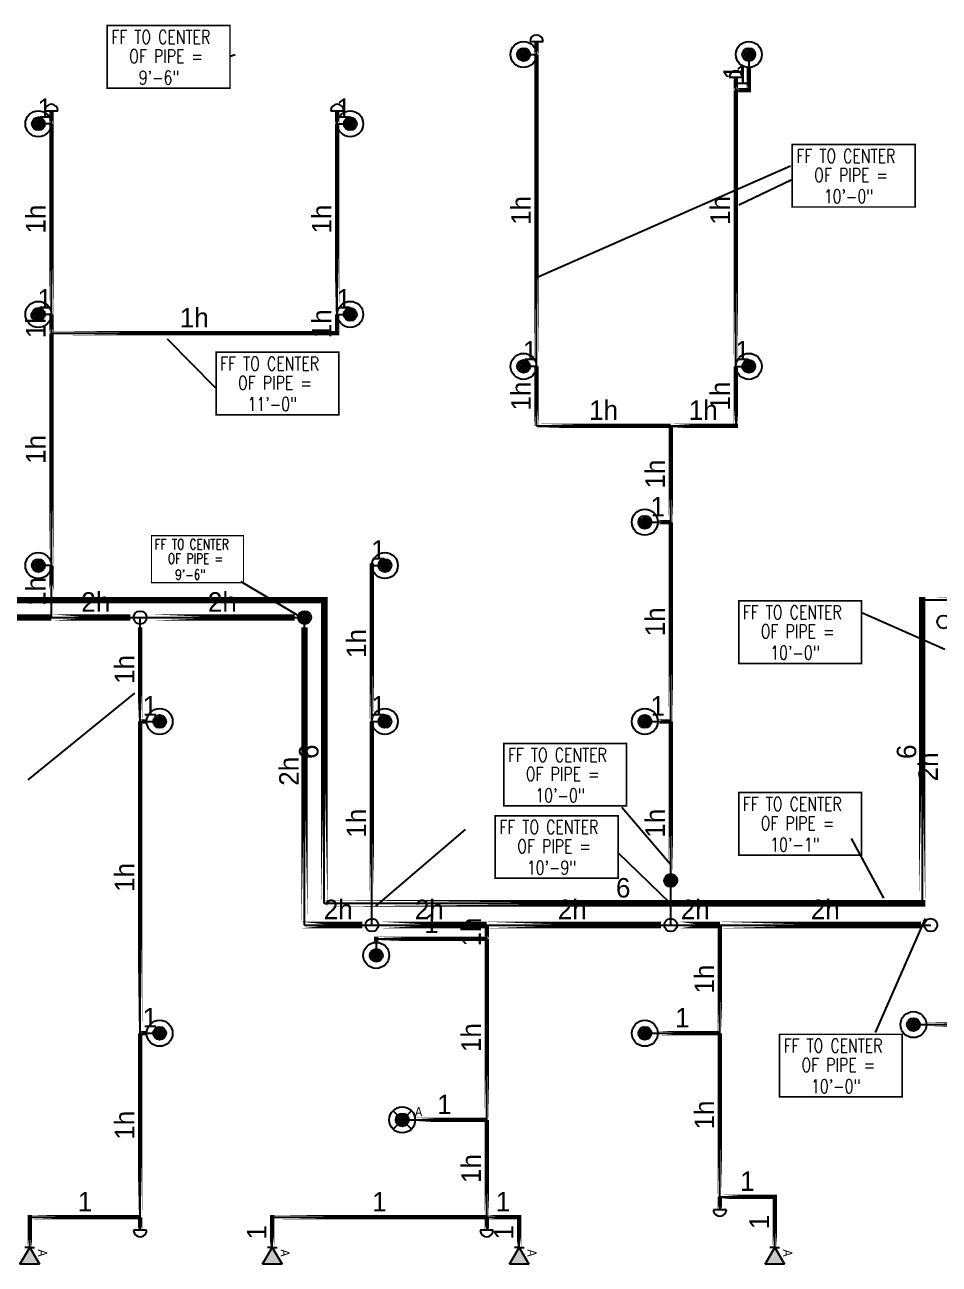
# Model space of a CAD drawing. Header units: inches. Extents: x -3368 to 19, y 7 to 1465.
# Drawn here: x -1410 to -988, y 17 to 589 of the extents above; entities that cross this region are included whole.
import ezdxf
from ezdxf.enums import TextEntityAlignment as Align

# ---------------------------------------------------------------- set-up
doc = ezdxf.new("R2010")
doc.units = ezdxf.units.IN
doc.header["$MEASUREMENT"] = 0
for name, color, linetype in [('Coordination', 1, 'Continuous'), ('headdn', 7, 'Continuous'), ('PIPEBL', 4, 'Continuous'), ('pipemn', 6, 'Continuous'), ('PIPESPC', 7, 'Continuous'), ('spk-cap', 7, 'Continuous'), ('spk-pipedrop', 7, 'Continuous'), ('spk-piperise', 7, 'Continuous'), ('TIDYPIPE', 7, 'Continuous')]:
    doc.layers.add(name, color=color, linetype=linetype)
doc.styles.add('PDA1', font='ROMAND', dxfattribs={"width": 0.755})
doc.styles.add('PIPE', font='PIPE.SHX')

# ---------------------------------------------------------------- blocks, each defined once
blk = doc.blocks.new('dpend1')
for radius in [6, 3]:
    blk.add_circle((0, 0), radius)
for points in [[(0.01, 2.97), (-2.53, -1.59), (-2.62, 1.36)], [(0.01, 2.97), (-2.49, -1.59), (2.52, -1.59)], [(2.52, -1.59), (0.01, 2.97), (2.6, 1.47)], [(2.52, -1.59), (-2.53, -1.59), (0.01, -2.98)]]:
    blk.add_solid(points)
blk = doc.blocks.new('DPEND4')
for p, q in [((4.24, -4.24), (-4.24, 4.24)), ((-4.24, -4.24), (4.24, 4.24))]:
    blk.add_line(p, q)
for radius in [6, 3]:
    blk.add_circle((0, 0), radius)
for points in [[(0, 0), (-3, 0), (-2.08, 2.07)], [(0, 0), (-3, 0), (-2.08, -2.07)], [(0, 0), (0, 3), (-2.12, 2.14)], [(0, 0), (0, -3), (-2.12, -2.14)], [(0, 0), (0, 3), (2.12, 2.14)], [(0, 0), (3, 0), (2.08, 2.07)], [(0, 0), (0, -3), (2.12, -2.14)], [(0, 0), (3, 0), (2.08, -2.07)]]:
    blk.add_solid(points)
at = {"style": 'PIPE', "width": 1.359757}
blk.add_text('A', height=4.28, dxfattribs=at).set_placement((5.9, 1.71), (9.23, 1.71), align=Align.FIT)
blk = doc.blocks.new('SIDE4')
for p, q in [((0, 0), (7.79, 4.5)), ((0, 0), (0, 2.24)), ((0, 0), (0, -2.24)), ((7.79, -4.5), (0, 0)), ((7.79, 4.5), (7.79, -4.5))]:
    blk.add_line(p, q)
blk.add_solid([(7.79, -4.5), (0, 0), (7.79, 4.5)])
at = {"style": 'PIPE', "width": 1.359757}
blk.add_text('A', height=4.28, rotation=360, dxfattribs=at).set_placement((0.95, 3.81), (4.28, 3.81), align=Align.FIT)
blk = doc.blocks.new('CAP')
blk.add_line((0, 3), (0, -3))
blk.add_arc((0, 0), 3, 270, 90)
blk = doc.blocks.new('PIPESPC')
at = {"layer": 'PIPESPC', "style": 'PIPE', "width": 0.9}
blk.add_attdef('SIZE', text='', height=9, dxfattribs=at).set_placement((0, 4.02), align=Align.CENTER)
at = {"layer": 'PIPESPC', "style": 'PIPE', "flags": 1}
blk.add_attdef('SCHED', (25.3, 3.89), '', height=9, dxfattribs=at)
blk = doc.blocks.new('rise')
blk.add_circle((0, 0), 3)
blk = doc.blocks.new('drop')
blk.add_circle((0, 0), 3)
for points in [[(0.01, 2.97), (-2.53, -1.59), (-2.62, 1.36)], [(0.01, 2.97), (-2.49, -1.59), (2.52, -1.59)], [(2.52, -1.59), (0.01, 2.97), (2.6, 1.47)], [(2.52, -1.59), (-2.53, -1.59), (0.01, -2.98)]]:
    blk.add_solid(points)
blk = doc.blocks.new('vbbb122222222222')
at = {"layer": 'Coordination'}
blk.add_line((6967.97, 3928.98), (6964.31, 3927.77), dxfattribs=at)
at = {"layer": 'Coordination', "const_width": 1}
blk.add_lwpolyline([(6889.15, 3947.05), (6889.15, 3908.56), (6964.72, 3908.56), (6964.72, 3947.05), (6889.15, 3947.05)], dxfattribs=at)
at = {"layer": 'Coordination', "style": 'PDA1', "width": 0.755}
for s, p in [('FF TO CENTER', (6891.66, 3935.82)), ('OF PIPE = ', (6902.67, 3924.02)), ('9\'-6"', (6908.57, 3910.87))]:
    blk.add_text(s, height=8.4, dxfattribs=at).set_placement(p)

msp = doc.modelspace()

# ---------------------------------------------------------------- linework, layer by layer
at = {"layer": 'Coordination', "color": 1}
for p, q in [((-1174.04, 472.84), (-1056.7, 524.39)), ((-1080.58, 506.4), (-1056.41, 517.84)), ((-1344.51, 444.51), (-1322.42, 421.9)), ((-1283.54, 316.3), (-1310.42, 332.24)), ((-985.54, 301.02), (-1023.53, 317.83)), ((-1359.62, 280.74), (-1408.8, 240.85)), ((-1112.11, 201.71), (-1134.63, 227.96)), ((-1248.19, 182.49), (-1206.87, 217.83)), ((-1013.69, 186.12), (-1028.61, 213.77)), ((-1112.11, 183.74), (-1136.42, 207.23)), ((-994.51, 176.79), (-1017.61, 124.14))]:
    msp.add_line(p, q, dxfattribs=at)
for points, const_width in [([(-1055.93, 534.19), (-1055.93, 505.32), (-999.26, 505.32), (-999.26, 534.19), (-1055.93, 534.19)], 0.75), ([(-1321.95, 438.26), (-1321.95, 409.39), (-1265.27, 409.39), (-1265.27, 438.26), (-1321.95, 438.26)], 0.75), ([(-1351.78, 353.53), (-1351.78, 331.88), (-1309.27, 331.88), (-1309.27, 353.53), (-1351.78, 353.53)], 0.562), ([(-1080.64, 323.43), (-1080.64, 294.56), (-1023.97, 294.56), (-1023.97, 323.43), (-1080.64, 323.43)], 0.75), ([(-1189.09, 257.6), (-1189.09, 228.73), (-1132.42, 228.73), (-1132.42, 257.6), (-1189.09, 257.6)], 0.75), ([(-1080.66, 234.89), (-1080.66, 206.02), (-1023.99, 206.02), (-1023.99, 234.89), (-1080.66, 234.89)], 0.75), ([(-1193.04, 224.23), (-1193.04, 195.36), (-1136.37, 195.36), (-1136.37, 224.23), (-1193.04, 224.23)], 0.75), ([(-1061.83, 123.27), (-1061.83, 94.4), (-1005.15, 94.4), (-1005.15, 123.27), (-1061.83, 123.27)], 0.75)]:
    msp.add_lwpolyline(points, dxfattribs=dict(at, const_width=const_width))
at = {"layer": 'PIPEBL', "color": 1}
for p, q in [((-1174, 575.74), (-1174, 581.74)), ((-1180, 575.74), (-1174, 575.74)), ((-1174, 431.74), (-1174, 575.74)), ((-1076, 575.74), (-1076, 559.24)), ((-1082, 559.24), (-1082, 565.24)), ((-1082, 431.74), (-1082, 559.24)), ((-1082, 559.24), (-1076, 559.24)), ((-1398, 543.74), (-1398, 549.74)), ((-1266, 543.74), (-1266, 549.74)), ((-1398, 543.74), (-1404, 543.74)), ((-1398, 455.74), (-1398, 543.74)), ((-1266, 455.74), (-1266, 543.74)), ((-1266, 543.74), (-1260, 543.74)), ((-1398, 455.74), (-1404, 455.74)), ((-1398, 446.99), (-1398, 455.74)), ((-1266, 446.99), (-1266, 455.74)), ((-1266, 455.74), (-1260, 455.74)), ((-1398, 339.74), (-1398, 446.99)), ((-1398, 446.99), (-1266, 446.99)), ((-1174, 431.74), (-1180, 431.74)), ((-1174, 404.29), (-1174, 431.74)), ((-1082, 431.74), (-1076, 431.74)), ((-1082, 431.74), (-1082, 404.29)), ((-1174, 404.29), (-1112.07, 404.29)), ((-1112.07, 359.74), (-1112.07, 404.29)), ((-1112.07, 404.29), (-1082, 404.29)), ((-1124, 359.74), (-1112.07, 359.74)), ((-1112.07, 267.74), (-1112.07, 359.74)), ((-1398, 339.74), (-1404, 339.74)), ((-1398, 315.74), (-1398, 339.74)), ((-1250, 267.74), (-1250, 339.74)), ((-1250, 339.74), (-1244, 339.74)), ((-1357, 267.74), (-1357, 315.74)), ((-1357, 123.74), (-1357, 267.74)), ((-1357, 267.74), (-1348, 267.74)), ((-1250, 173.74), (-1250, 267.74)), ((-1250, 267.74), (-1244, 267.74)), ((-1124, 267.74), (-1112.07, 267.74)), ((-1112.07, 194.34), (-1112.07, 267.74)), ((-1112.07, 173.74), (-1112.07, 194.34)), ((-1197, 167.31), (-1197, 173.74)), ((-1089.34, 123.74), (-1089.34, 173.74)), ((-1248, 167.31), (-1197, 167.31)), ((-1248, 167.31), (-1248, 159.74)), ((-1197, 83.74), (-1197, 167.31)), ((-1000, 127.74), (-943.16, 127.74)), ((-1357, 123.74), (-1348, 123.74)), ((-1357, 38.79), (-1357, 123.74)), ((-1124, 123.74), (-1089.34, 123.74)), ((-1089.34, 48.29), (-1089.34, 123.74)), ((-1236, 83.74), (-1197, 83.74)), ((-1197, 38.79), (-1197, 83.74)), ((-1089.34, 48.29), (-1064, 48.29)), ((-1089.34, 48.29), (-1089.34, 42.29)), ((-1064, 24.9), (-1064, 48.29)), ((-1408, 38.79), (-1357, 38.79)), ((-1408, 24.9), (-1408, 38.79)), ((-1357, 32.79), (-1357, 38.79)), ((-1296, 38.79), (-1197, 38.79)), ((-1296, 24.9), (-1296, 38.79)), ((-1197, 38.79), (-1182, 38.79)), ((-1197, 38.79), (-1197, 32.79)), ((-1182, 24.9), (-1182, 38.79))]:
    msp.add_line(p, q, dxfattribs=at)
at = {"layer": 'pipemn', "color": 1}
for p, q in [((-1624.12, 323.74), (-1272, 323.74)), ((-1272, 183.74), (-1272, 323.74)), ((-711.76, 323.74), (-996, 323.74)), ((-996, 323.74), (-996, 183.74)), ((-1504.15, 315.74), (-1398, 315.74)), ((-1398, 315.74), (-1357, 315.74)), ((-1357, 315.74), (-1281.1, 315.74)), ((-1281.1, 173.74), (-1281.1, 315.74)), ((-996, 183.74), (-1272, 183.74)), ((-1281.1, 173.74), (-1250, 173.74)), ((-1250, 173.74), (-1197, 173.74)), ((-1197, 173.74), (-1112.07, 173.74)), ((-1112.07, 173.74), (-1089.34, 173.74)), ((-1089.34, 173.74), (-992, 173.74))]:
    msp.add_line(p, q, dxfattribs=at)
at = {"layer": 'TIDYPIPE', "color": 1}
for points, const_width in [([(-1174, 575.74), (-1174, 581.74)], 2), ([(-1174, 431.74), (-1174, 575.74)], 2), ([(-1076, 558.24), (-1076, 569.74)], 2), ([(-1082, 559.24), (-1082, 565.24)], 2), ([(-1082, 559.24), (-1075, 559.24)], 2), ([(-1082, 431.74), (-1082, 559.24)], 2), ([(-1398, 543.74), (-1398, 549.74)], 2), ([(-1266, 543.74), (-1266, 549.74)], 2), ([(-1398, 455.74), (-1398, 543.74)], 2), ([(-1266, 455.74), (-1266, 543.74)], 2), ([(-1398, 446.99), (-1398, 455.74)], 2), ([(-1266, 445.99), (-1266, 455.74)], 2), ([(-1398, 446.99), (-1265, 446.99)], 2), ([(-1398, 339.74), (-1398, 446.99)], 2), ([(-1174, 403.29), (-1174, 431.74)], 2), ([(-1082, 403.29), (-1082, 431.74)], 2), ([(-1175, 404.29), (-1112.07, 404.29)], 2), ([(-1112.07, 404.29), (-1081, 404.29)], 2), ([(-1112.07, 359.74), (-1112.07, 404.29)], 2), ([(-1118, 359.74), (-1112.07, 359.74)], 2), ([(-1112.07, 267.74), (-1112.07, 359.74)], 2), ([(-1398, 328.24), (-1398, 339.74)], 2), ([(-1250, 267.74), (-1250, 340.74)], 2), ([(-1272, 182.24), (-1272, 325.24)], 3), ([(-996, 182.24), (-996, 325.24)], 3), ([(-1619.62, 323.74), (-1270.5, 323.74)], 3), ([(-997.5, 323.74), (-716.26, 323.74)], 3), ([(-1499.65, 315.74), (-1398, 315.74)], 3), ([(-1398, 315.74), (-1361.5, 315.74)], 3), ([(-1352.5, 315.74), (-1285.6, 315.74)], 3), ([(-1357, 267.74), (-1357, 311.24)], 2), ([(-1281.1, 172.24), (-1281.1, 311.24)], 3), ([(-1357, 267.74), (-1354, 267.74)], 2), ([(-1357, 123.74), (-1357, 267.74)], 2), ([(-1250, 188.24), (-1250, 267.74)], 2), ([(-1118, 267.74), (-1112.07, 267.74)], 2), ([(-1112.07, 198.84), (-1112.07, 267.74)], 2), ([(-1273.5, 183.74), (-994.5, 183.74)], 3), ([(-1282.6, 173.74), (-1254.5, 173.74)], 3), ([(-1245.5, 173.74), (-1197, 173.74)], 3), ([(-1197, 173.74), (-1116.57, 173.74)], 3), ([(-1197, 167.31), (-1197, 173.74)], 2), ([(-1107.57, 173.74), (-1089.34, 173.74)], 3), ([(-1089.34, 173.74), (-996.5, 173.74)], 3), ([(-1089.34, 123.74), (-1089.34, 173.74)], 2), ([(-1249, 167.31), (-1197, 167.31)], 2), ([(-1248, 165.74), (-1248, 168.31)], 2), ([(-1197, 83.74), (-1197, 167.31)], 2), ([(-994, 127.74), (-943.16, 127.74)], 2), ([(-1357, 123.74), (-1354, 123.74)], 2), ([(-1357, 38.79), (-1357, 123.74)], 2), ([(-1118, 123.74), (-1089.34, 123.74)], 2), ([(-1089.34, 48.29), (-1089.34, 123.74)], 2), ([(-1230, 83.74), (-1197, 83.74)], 2), ([(-1197, 38.79), (-1197, 83.74)], 2), ([(-1089.34, 48.29), (-1063, 48.29)], 2), ([(-1089.34, 42.29), (-1089.34, 48.29)], 2), ([(-1064, 24.9), (-1064, 49.29)], 2), ([(-1408, 24.9), (-1408, 39.79)], 2), ([(-1296, 24.9), (-1296, 39.79)], 2), ([(-1182, 24.9), (-1182, 39.79)], 2), ([(-1409, 38.79), (-1357, 38.79)], 2), ([(-1357, 32.79), (-1357, 38.79)], 2), ([(-1297, 38.79), (-1197, 38.79)], 2), ([(-1197, 38.79), (-1181, 38.79)], 2), ([(-1197, 32.79), (-1197, 38.79)], 2)]:
    msp.add_lwpolyline(points, close=True, dxfattribs=dict(at, const_width=const_width))

# ---------------------------------------------------------------- block references
at = {"layer": 'Coordination', "color": 1, "xscale": 0.75, "yscale": 0.75, "zscale": 0.75}
msp.add_blockref('vbbb122222222222', (-6539.06, -2371.19), dxfattribs=at)
at = {"layer": 'headdn', "color": 1}
for name, p in [('dpend1', (-1180, 575.74)), ('dpend1', (-1076, 575.74)), ('dpend1', (-1404, 543.74)), ('dpend1', (-1260, 543.74)), ('dpend1', (-1404, 455.74)), ('dpend1', (-1260, 455.74)), ('dpend1', (-1180, 431.74)), ('dpend1', (-1076, 431.74)), ('dpend1', (-1124, 359.74)), ('dpend1', (-1404, 339.74)), ('dpend1', (-1244, 339.74)), ('dpend1', (-1348, 267.74)), ('dpend1', (-1244, 267.74)), ('dpend1', (-1124, 267.74)), ('dpend1', (-1248, 159.74)), ('dpend1', (-1000, 127.74)), ('dpend1', (-1348, 123.74)), ('dpend1', (-1124, 123.74)), ('DPEND4', (-1236, 83.74))]:
    msp.add_blockref(name, p, dxfattribs=at)
at = {"layer": 'headdn', "color": 1, "rotation": 270}
for p in [(-1408, 24.9), (-1296, 24.9), (-1182, 24.9), (-1064, 24.9)]:
    msp.add_blockref('SIDE4', p, dxfattribs=at)
at = {"layer": 'PIPESPC', "color": 1}
ref = msp.add_blockref('PIPESPC', (-1076, 567.49), dxfattribs=dict(at, rotation=90))
ref.add_attrib('SIZE', '1', dxfattribs={"color": 0, "height": 9, "rotation": 90, "style": 'PIPE'}).set_placement((-1076, 567.49), align=Align.BOTTOM_CENTER)
ref = msp.add_blockref('PIPESPC', (-1079, 559.24), dxfattribs=at)
ref.add_attrib('SIZE', '1', dxfattribs={"color": 0, "height": 9, "style": 'PIPE'}).set_placement((-1079, 559.24), align=Align.BOTTOM_CENTER)
ref = msp.add_blockref('PIPESPC', (-1401, 543.74), dxfattribs=at)
ref.add_attrib('SIZE', '1', dxfattribs={"color": 0, "height": 9, "style": 'PIPE'}).set_placement((-1401, 543.74), align=Align.BOTTOM_CENTER)
ref = msp.add_blockref('PIPESPC', (-1263, 543.74), dxfattribs=at)
ref.add_attrib('SIZE', '1', dxfattribs={"color": 0, "height": 9, "style": 'PIPE'}).set_placement((-1263, 543.74), align=Align.BOTTOM_CENTER)
ref = msp.add_blockref('PIPESPC', (-1174, 503.74), dxfattribs=dict(at, rotation=90))
ref.add_attrib('SIZE', '1h', dxfattribs={"color": 0, "height": 9, "rotation": 90, "style": 'PIPE'}).set_placement((-1174, 503.74), align=Align.BOTTOM_CENTER)
ref = msp.add_blockref('PIPESPC', (-1082, 503.74), dxfattribs=dict(at, rotation=90))
ref.add_attrib('SIZE', '1h', dxfattribs={"color": 0, "height": 9, "rotation": 90, "style": 'PIPE'}).set_placement((-1082, 503.74), align=Align.BOTTOM_CENTER)
ref = msp.add_blockref('PIPESPC', (-1398, 499.74), dxfattribs=dict(at, rotation=90))
ref.add_attrib('SIZE', '1h', dxfattribs={"color": 0, "height": 9, "rotation": 90, "style": 'PIPE'}).set_placement((-1398, 499.74), align=Align.BOTTOM_CENTER)
ref = msp.add_blockref('PIPESPC', (-1266, 499.74), dxfattribs=dict(at, rotation=90))
ref.add_attrib('SIZE', '1h', dxfattribs={"color": 0, "height": 9, "rotation": 90, "style": 'PIPE'}).set_placement((-1266, 499.74), align=Align.BOTTOM_CENTER)
ref = msp.add_blockref('PIPESPC', (-1401, 455.74), dxfattribs=at)
ref.add_attrib('SIZE', '1', dxfattribs={"color": 0, "height": 9, "style": 'PIPE'}).set_placement((-1401, 455.74), align=Align.BOTTOM_CENTER)
ref = msp.add_blockref('PIPESPC', (-1263, 455.74), dxfattribs=at)
ref.add_attrib('SIZE', '1', dxfattribs={"color": 0, "height": 9, "style": 'PIPE'}).set_placement((-1263, 455.74), align=Align.BOTTOM_CENTER)
ref = msp.add_blockref('PIPESPC', (-1332, 446.99), dxfattribs=at)
ref.add_attrib('SIZE', '1h', dxfattribs={"color": 0, "height": 9, "style": 'PIPE'}).set_placement((-1332, 446.99), align=Align.BOTTOM_CENTER)
ref = msp.add_blockref('PIPESPC', (-1398, 451.37), dxfattribs=dict(at, rotation=89.99999999999405))
ref.add_attrib('SIZE', '1h', dxfattribs={"color": 0, "height": 9, "rotation": 90, "style": 'PIPE'}).set_placement((-1398, 451.37), align=Align.BOTTOM_CENTER)
ref = msp.add_blockref('PIPESPC', (-1266, 451.37), dxfattribs=dict(at, rotation=90))
ref.add_attrib('SIZE', '1h', dxfattribs={"color": 0, "height": 9, "rotation": 90, "style": 'PIPE'}).set_placement((-1266, 451.37), align=Align.BOTTOM_CENTER)
ref = msp.add_blockref('PIPESPC', (-1177, 431.74), dxfattribs=at)
ref.add_attrib('SIZE', '1', dxfattribs={"color": 0, "height": 9, "style": 'PIPE'}).set_placement((-1177, 431.74), align=Align.BOTTOM_CENTER)
ref = msp.add_blockref('PIPESPC', (-1079, 431.74), dxfattribs=at)
ref.add_attrib('SIZE', '1', dxfattribs={"color": 0, "height": 9, "style": 'PIPE'}).set_placement((-1079, 431.74), align=Align.BOTTOM_CENTER)
ref = msp.add_blockref('PIPESPC', (-1174, 418.02), dxfattribs=dict(at, rotation=90))
ref.add_attrib('SIZE', '1h', dxfattribs={"color": 0, "height": 9, "rotation": 90, "style": 'PIPE'}).set_placement((-1174, 418.02), align=Align.BOTTOM_CENTER)
ref = msp.add_blockref('PIPESPC', (-1082, 418.02), dxfattribs=dict(at, rotation=90))
ref.add_attrib('SIZE', '1h', dxfattribs={"color": 0, "height": 9, "rotation": 90, "style": 'PIPE'}).set_placement((-1082, 418.02), align=Align.BOTTOM_CENTER)
ref = msp.add_blockref('PIPESPC', (-1143.03, 404.29), dxfattribs=at)
ref.add_attrib('SIZE', '1h', dxfattribs={"color": 0, "height": 9, "style": 'PIPE'}).set_placement((-1143.03, 404.29), align=Align.BOTTOM_CENTER)
ref = msp.add_blockref('PIPESPC', (-1097.03, 404.29), dxfattribs=at)
ref.add_attrib('SIZE', '1h', dxfattribs={"color": 0, "height": 9, "style": 'PIPE'}).set_placement((-1097.03, 404.29), align=Align.BOTTOM_CENTER)
ref = msp.add_blockref('PIPESPC', (-1398, 393.37), dxfattribs=dict(at, rotation=90.0000000000005))
ref.add_attrib('SIZE', '1h', dxfattribs={"color": 0, "height": 9, "rotation": 90, "style": 'PIPE'}).set_placement((-1398, 393.37), align=Align.BOTTOM_CENTER)
ref = msp.add_blockref('PIPESPC', (-1112.07, 382.02), dxfattribs=dict(at, rotation=90))
ref.add_attrib('SIZE', '1h', dxfattribs={"color": 0, "height": 9, "rotation": 90, "style": 'PIPE'}).set_placement((-1112.07, 382.02), align=Align.BOTTOM_CENTER)
ref = msp.add_blockref('PIPESPC', (-1118.03, 359.74), dxfattribs=at)
ref.add_attrib('SIZE', '1', dxfattribs={"color": 0, "height": 9, "style": 'PIPE'}).set_placement((-1118.03, 359.74), align=Align.BOTTOM_CENTER)
ref = msp.add_blockref('PIPESPC', (-1247, 339.74), dxfattribs=at)
ref.add_attrib('SIZE', '1', dxfattribs={"color": 0, "height": 9, "style": 'PIPE'}).set_placement((-1247, 339.74), align=Align.BOTTOM_CENTER)
ref = msp.add_blockref('PIPESPC', (-1398, 327.74), dxfattribs=dict(at, rotation=90))
ref.add_attrib('SIZE', '1h', dxfattribs={"color": 0, "height": 9, "rotation": 90, "style": 'PIPE'}).set_placement((-1398, 327.74), align=Align.BOTTOM_CENTER)
ref = msp.add_blockref('PIPESPC', (-1377.5, 315.74), dxfattribs=at)
ref.add_attrib('SIZE', '2h', dxfattribs={"color": 0, "height": 9, "style": 'PIPE'}).set_placement((-1377.5, 315.74), align=Align.BOTTOM_CENTER)
ref = msp.add_blockref('PIPESPC', (-1319.05, 315.74), dxfattribs=at)
ref.add_attrib('SIZE', '2h', dxfattribs={"color": 0, "height": 9, "style": 'PIPE'}).set_placement((-1319.05, 315.74), align=Align.BOTTOM_CENTER)
ref = msp.add_blockref('PIPESPC', (-1112.07, 313.74), dxfattribs=dict(at, rotation=90))
ref.add_attrib('SIZE', '1h', dxfattribs={"color": 0, "height": 9, "rotation": 90, "style": 'PIPE'}).set_placement((-1112.07, 313.74), align=Align.BOTTOM_CENTER)
ref = msp.add_blockref('PIPESPC', (-1250, 303.74), dxfattribs=dict(at, rotation=90))
ref.add_attrib('SIZE', '1h', dxfattribs={"color": 0, "height": 9, "rotation": 90, "style": 'PIPE'}).set_placement((-1250, 303.74), align=Align.BOTTOM_CENTER)
ref = msp.add_blockref('PIPESPC', (-1357, 291.74), dxfattribs=dict(at, rotation=90))
ref.add_attrib('SIZE', '1h', dxfattribs={"color": 0, "height": 9, "rotation": 90, "style": 'PIPE'}).set_placement((-1357, 291.74), align=Align.BOTTOM_CENTER)
ref = msp.add_blockref('PIPESPC', (-1352.5, 267.74), dxfattribs=at)
ref.add_attrib('SIZE', '1', dxfattribs={"color": 0, "height": 9, "style": 'PIPE'}).set_placement((-1352.5, 267.74), align=Align.BOTTOM_CENTER)
ref = msp.add_blockref('PIPESPC', (-1247, 267.74), dxfattribs=at)
ref.add_attrib('SIZE', '1', dxfattribs={"color": 0, "height": 9, "style": 'PIPE'}).set_placement((-1247, 267.74), align=Align.BOTTOM_CENTER)
ref = msp.add_blockref('PIPESPC', (-1118.03, 267.74), dxfattribs=at)
ref.add_attrib('SIZE', '1', dxfattribs={"color": 0, "height": 9, "style": 'PIPE'}).set_placement((-1118.03, 267.74), align=Align.BOTTOM_CENTER)
ref = msp.add_blockref('PIPESPC', (-1272, 253.74), dxfattribs=dict(at, rotation=90))
ref.add_attrib('SIZE', '6', dxfattribs={"color": 0, "height": 9, "rotation": 90, "style": 'PIPE'}).set_placement((-1272, 253.74), align=Align.BOTTOM_CENTER)
ref = msp.add_blockref('PIPESPC', (-996, 253.74), dxfattribs=dict(at, rotation=90.00000000000034))
ref.add_attrib('SIZE', '6', dxfattribs={"color": 0, "height": 9, "rotation": 90, "style": 'PIPE'}).set_placement((-996, 253.74), align=Align.BOTTOM_CENTER)
ref = msp.add_blockref('PIPESPC', (-986, 246.74), dxfattribs=dict(at, rotation=90.00000000000034))
ref.add_attrib('SIZE', '2h', dxfattribs={"color": 0, "height": 9, "rotation": 90, "style": 'PIPE'}).set_placement((-986, 246.74), align=Align.BOTTOM_CENTER)
ref = msp.add_blockref('PIPESPC', (-1281.1, 244.74), dxfattribs=dict(at, rotation=90))
ref.add_attrib('SIZE', '2h', dxfattribs={"color": 0, "height": 9, "rotation": 90, "style": 'PIPE'}).set_placement((-1281.1, 244.74), align=Align.BOTTOM_CENTER)
ref = msp.add_blockref('PIPESPC', (-1250, 220.74), dxfattribs=dict(at, rotation=90.00000000000058))
ref.add_attrib('SIZE', '1h', dxfattribs={"color": 0, "height": 9, "rotation": 90, "style": 'PIPE'}).set_placement((-1250, 220.74), align=Align.BOTTOM_CENTER)
ref = msp.add_blockref('PIPESPC', (-1112.07, 220.74), dxfattribs=dict(at, rotation=90))
ref.add_attrib('SIZE', '1h', dxfattribs={"color": 0, "height": 9, "rotation": 90, "style": 'PIPE'}).set_placement((-1112.07, 220.74), align=Align.BOTTOM_CENTER)
ref = msp.add_blockref('PIPESPC', (-1357, 195.74), dxfattribs=dict(at, rotation=90))
ref.add_attrib('SIZE', '1h', dxfattribs={"color": 0, "height": 9, "rotation": 90, "style": 'PIPE'}).set_placement((-1357, 195.74), align=Align.BOTTOM_CENTER)
ref = msp.add_blockref('PIPESPC', (-1134, 183.74), dxfattribs=at)
ref.add_attrib('SIZE', '6', dxfattribs={"color": 0, "height": 9, "style": 'PIPE'}).set_placement((-1134, 183.74), align=Align.BOTTOM_CENTER)
ref = msp.add_blockref('PIPESPC', (-1265.55, 173.74), dxfattribs=at)
ref.add_attrib('SIZE', '2h', dxfattribs={"color": 0, "height": 9, "style": 'PIPE'}).set_placement((-1265.55, 173.74), align=Align.BOTTOM_CENTER)
ref = msp.add_blockref('PIPESPC', (-1223.5, 173.74), dxfattribs=at)
ref.add_attrib('SIZE', '2h', dxfattribs={"color": 0, "height": 9, "style": 'PIPE'}).set_placement((-1223.5, 173.74), align=Align.BOTTOM_CENTER)
ref = msp.add_blockref('PIPESPC', (-1157.5, 173.74), dxfattribs=at)
ref.add_attrib('SIZE', '2h', dxfattribs={"color": 0, "height": 9, "style": 'PIPE'}).set_placement((-1157.5, 173.74), align=Align.BOTTOM_CENTER)
ref = msp.add_blockref('PIPESPC', (-1100.7, 173.74), dxfattribs=at)
ref.add_attrib('SIZE', '2h', dxfattribs={"color": 0, "height": 9, "style": 'PIPE'}).set_placement((-1100.7, 173.74), align=Align.BOTTOM_CENTER)
ref = msp.add_blockref('PIPESPC', (-1040.67, 173.74), dxfattribs=at)
ref.add_attrib('SIZE', '2h', dxfattribs={"color": 0, "height": 9, "style": 'PIPE'}).set_placement((-1040.67, 173.74), align=Align.BOTTOM_CENTER)
ref = msp.add_blockref('PIPESPC', (-1222.5, 167.31), dxfattribs=at)
ref.add_attrib('SIZE', '1', dxfattribs={"color": 0, "height": 9, "style": 'PIPE'}).set_placement((-1222.5, 167.31), align=Align.BOTTOM_CENTER)
ref = msp.add_blockref('PIPESPC', (-1197, 170.53), dxfattribs=dict(at, rotation=90))
ref.add_attrib('SIZE', '1h', dxfattribs={"color": 0, "height": 9, "rotation": 90, "style": 'PIPE'}).set_placement((-1197, 170.53), align=Align.BOTTOM_CENTER)
ref = msp.add_blockref('PIPESPC', (-1089.34, 148.74), dxfattribs=dict(at, rotation=90))
ref.add_attrib('SIZE', '1h', dxfattribs={"color": 0, "height": 9, "rotation": 90, "style": 'PIPE'}).set_placement((-1089.34, 148.74), align=Align.BOTTOM_CENTER)
ref = msp.add_blockref('PIPESPC', (-1352.5, 123.74), dxfattribs=at)
ref.add_attrib('SIZE', '1', dxfattribs={"color": 0, "height": 9, "style": 'PIPE'}).set_placement((-1352.5, 123.74), align=Align.BOTTOM_CENTER)
ref = msp.add_blockref('PIPESPC', (-1106.67, 123.74), dxfattribs=at)
ref.add_attrib('SIZE', '1', dxfattribs={"color": 0, "height": 9, "style": 'PIPE'}).set_placement((-1106.67, 123.74), align=Align.BOTTOM_CENTER)
ref = msp.add_blockref('PIPESPC', (-1197, 121.74), dxfattribs=dict(at, rotation=90))
ref.add_attrib('SIZE', '1h', dxfattribs={"color": 0, "height": 9, "rotation": 90, "style": 'PIPE'}).set_placement((-1197, 121.74), align=Align.BOTTOM_CENTER)
ref = msp.add_blockref('PIPESPC', (-1216.5, 83.74), dxfattribs=at)
ref.add_attrib('SIZE', '1', dxfattribs={"color": 0, "height": 9, "style": 'PIPE'}).set_placement((-1216.5, 83.74), align=Align.BOTTOM_CENTER)
ref = msp.add_blockref('PIPESPC', (-1089.34, 86.02), dxfattribs=dict(at, rotation=90.00000000000118))
ref.add_attrib('SIZE', '1h', dxfattribs={"color": 0, "height": 9, "rotation": 90, "style": 'PIPE'}).set_placement((-1089.34, 86.02), align=Align.BOTTOM_CENTER)
ref = msp.add_blockref('PIPESPC', (-1357, 81.27), dxfattribs=dict(at, rotation=90))
ref.add_attrib('SIZE', '1h', dxfattribs={"color": 0, "height": 9, "rotation": 90, "style": 'PIPE'}).set_placement((-1357, 81.27), align=Align.BOTTOM_CENTER)
ref = msp.add_blockref('PIPESPC', (-1197, 61.27), dxfattribs=dict(at, rotation=90))
ref.add_attrib('SIZE', '1h', dxfattribs={"color": 0, "height": 9, "rotation": 90, "style": 'PIPE'}).set_placement((-1197, 61.27), align=Align.BOTTOM_CENTER)
ref = msp.add_blockref('PIPESPC', (-1076.67, 48.29), dxfattribs=at)
ref.add_attrib('SIZE', '1', dxfattribs={"color": 0, "height": 9, "style": 'PIPE'}).set_placement((-1076.67, 48.29), align=Align.BOTTOM_CENTER)
ref = msp.add_blockref('PIPESPC', (-1382.5, 38.79), dxfattribs=at)
ref.add_attrib('SIZE', '1', dxfattribs={"color": 0, "height": 9, "style": 'PIPE'}).set_placement((-1382.5, 38.79), align=Align.BOTTOM_CENTER)
ref = msp.add_blockref('PIPESPC', (-1246.5, 38.79), dxfattribs=at)
ref.add_attrib('SIZE', '1', dxfattribs={"color": 0, "height": 9, "style": 'PIPE'}).set_placement((-1246.5, 38.79), align=Align.BOTTOM_CENTER)
ref = msp.add_blockref('PIPESPC', (-1189.5, 38.79), dxfattribs=at)
ref.add_attrib('SIZE', '1', dxfattribs={"color": 0, "height": 9, "style": 'PIPE'}).set_placement((-1189.5, 38.79), align=Align.BOTTOM_CENTER)
ref = msp.add_blockref('PIPESPC', (-1296, 31.85), dxfattribs=dict(at, rotation=90))
ref.add_attrib('SIZE', '1', dxfattribs={"color": 0, "height": 9, "rotation": 90, "style": 'PIPE'}).set_placement((-1296, 31.85), align=Align.BOTTOM_CENTER)
ref = msp.add_blockref('PIPESPC', (-1182, 31.85), dxfattribs=dict(at, rotation=90))
ref.add_attrib('SIZE', '1', dxfattribs={"color": 0, "height": 9, "rotation": 90, "style": 'PIPE'}).set_placement((-1182, 31.85), align=Align.BOTTOM_CENTER)
ref = msp.add_blockref('PIPESPC', (-1064, 36.6), dxfattribs=dict(at, rotation=90))
ref.add_attrib('SIZE', '1', dxfattribs={"color": 0, "height": 9, "rotation": 90, "style": 'PIPE'}).set_placement((-1064, 36.6), align=Align.BOTTOM_CENTER)
at = {"layer": 'spk-cap', "color": 1}
for p, rotation in [((-1174, 581.74), 90.00000000002773), ((-1082, 565.24), 90.00000000002773), ((-1398, 549.74), 90.00000000002773), ((-1266, 549.74), 90.00000000002773), ((-1089.34, 42.29), 270.0000000000846), ((-1357, 32.79), 270.0000000000834), ((-1197, 32.79), 270.0000000000834)]:
    msp.add_blockref('CAP', p, dxfattribs=dict(at, rotation=rotation))
at = {"layer": 'spk-pipedrop', "color": 1}
msp.add_blockref('drop', (-1281.1, 315.74), dxfattribs=at)
at = {"layer": 'spk-pipedrop', "color": 1, "rotation": 270.0000000000834}
msp.add_blockref('drop', (-1112.07, 194.34), dxfattribs=at)
at = {"layer": 'spk-piperise', "color": 1}
msp.add_blockref('rise', (-1357, 315.74), dxfattribs=at)
for p, rotation in [((-986, 313.74), 180.0000000000546), ((-1250, 173.74), 180.0000000000568), ((-1112.07, 173.74), 180.0000000000546), ((-992, 173.74), 270.0000000000837)]:
    msp.add_blockref('rise', p, dxfattribs=dict(at, rotation=rotation))

# ---------------------------------------------------------------- texts
at = {"layer": 'Coordination', "color": 1, "style": 'PDA1', "width": 0.755}
for s, height, p in [('FF TO CENTER', 6.3, (-1054.05, 525.77)), ('OF PIPE = ', 6.3, (-1045.8, 516.92)), ('10\'-0"', 6.3, (-1041.37, 507.06)), ('FF TO CENTER', 6.3, (-1320.06, 429.84)), ('OF PIPE = ', 6.3, (-1311.81, 420.98)), ('11\'-0"', 6.3, (-1307.38, 411.13)), ('FF TO CENTER', 4.725, (-1350.37, 347.21)), ('OF PIPE = ', 4.725, (-1344.18, 340.57)), ('9\'-6"', 4.725, (-1340.85, 333.18)), ('FF TO CENTER', 6.3, (-1078.76, 315.01)), ('OF PIPE = ', 6.3, (-1070.5, 306.16)), ('10\'-0"', 6.3, (-1066.07, 296.3)), ('FF TO CENTER', 6.3, (-1187.21, 249.17)), ('OF PIPE = ', 6.3, (-1178.96, 240.32)), ('10\'-0"', 6.3, (-1174.53, 230.46)), ('FF TO CENTER', 6.3, (-1078.78, 226.47)), ('OF PIPE = ', 6.3, (-1070.52, 217.62)), ('FF TO CENTER', 6.3, (-1191.16, 215.81)), ('OF PIPE = ', 6.3, (-1182.91, 206.96)), ('10\'-1"', 6.3, (-1066.09, 207.76)), ('10\'-9"', 6.3, (-1178.48, 197.1)), ('FF TO CENTER', 6.3, (-1059.95, 114.85)), ('OF PIPE = ', 6.3, (-1051.69, 105.99)), ('10\'-0"', 6.3, (-1047.26, 96.14))]:
    msp.add_text(s, height=height, dxfattribs=at).set_placement(p)

doc.saveas('drawing.dxf')
